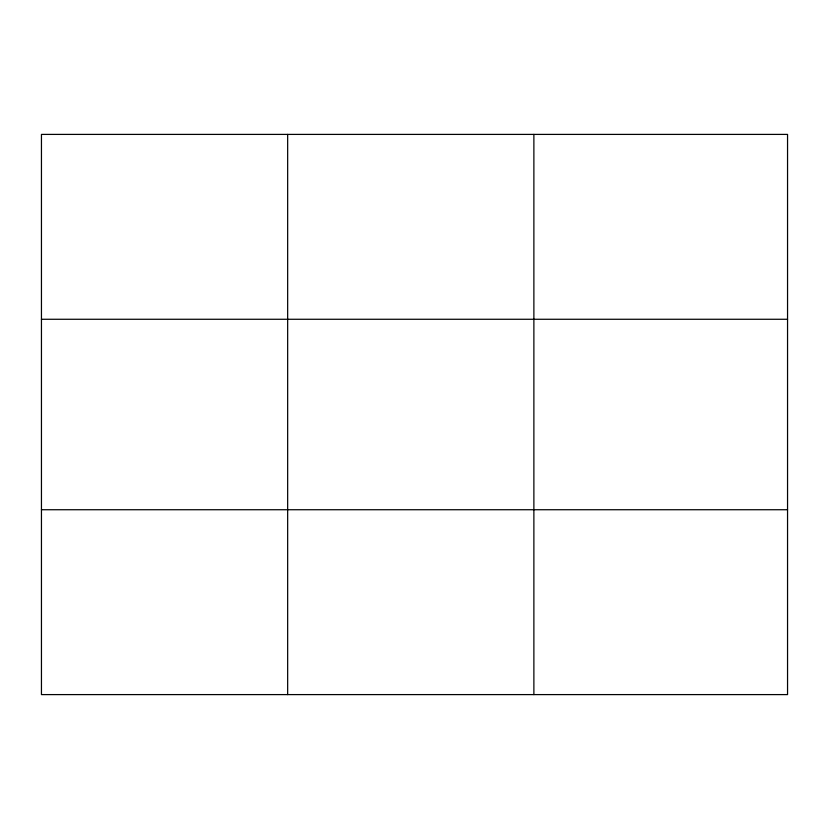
<?xml version="1.0" encoding="UTF-8"?>
<svg xmlns="http://www.w3.org/2000/svg" width="829" height="829" viewBox="0 0 829 829"><rect width="100%" height="100%" fill="white"/><g stroke="black" fill="none" stroke-linecap="round" stroke-linejoin="round"><path stroke-width="1.24" d="M287.663 694.598L287.663 134.402M533.876 694.598L533.876 134.402M787.55 319.269L787.55 134.402L41.45 134.402L41.45 694.598L787.55 694.598L787.55 319.269L41.45 319.269M41.45 509.731L787.55 509.731"/></g></svg>
